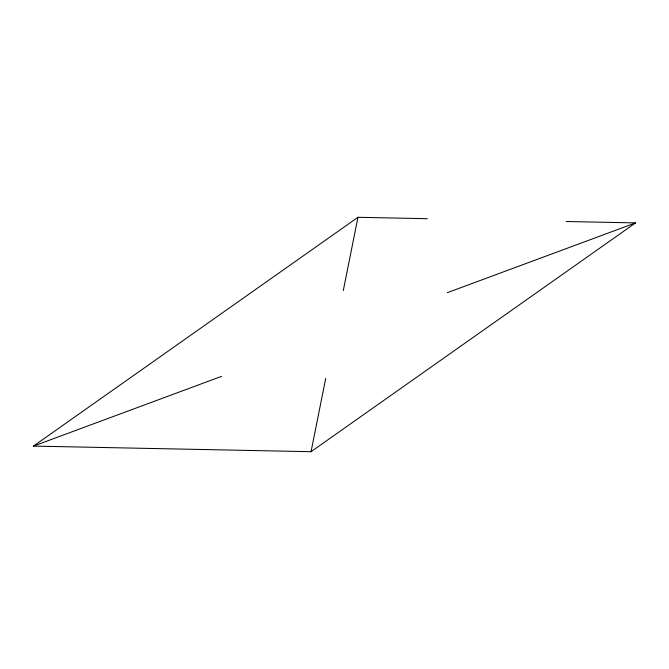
<?xml version="1.0" encoding="UTF-8"?>
<svg xmlns="http://www.w3.org/2000/svg" width="669" height="669" viewBox="0 0 669 669"><rect width="100%" height="100%" fill="white"/><g stroke="black" fill="none" stroke-linecap="round" stroke-linejoin="round"><path stroke-width="1" d="M427.357 218.704L357.957 217.3L33.45 446.098L311.043 451.7L325.703 378.453M343.297 290.547L357.957 217.3M311.043 451.7L635.55 222.902L566.15 221.506M33.45 446.098L221.606 376.346M447.394 292.654L635.55 222.902"/></g></svg>
